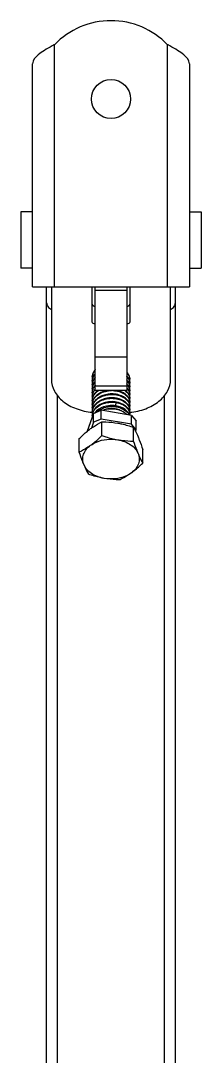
# Model space of a CAD drawing. Extents: x 4995099 to 5303443, y 4627657 to 4889583.
# Drawn here: x 5061615 to 5062203, y 4730275 to 4733656 of the extents above; entities that cross this region are included whole.
import ezdxf

# ---------------------------------------------------------------- set-up
doc = ezdxf.new("R2010")
doc.units = 0
doc.header["$LTSCALE"] = 1000
doc.header["$MEASUREMENT"] = 0
doc.layers.get('0').update_dxf_attribs({"color": 4, "linetype": 'CONTINUOUS'})

msp = doc.modelspace()

# ---------------------------------------------------------------- linework, layer by layer
for p, q in [((5061724.9, 4732787.2), (5061724.9, 4733577.9)), ((5062092.9, 4732787.2), (5062092.9, 4733577.9)), ((5061653.3, 4732787.2), (5061653.3, 4733515.3)), ((5062164.4, 4733515.3), (5062164.4, 4732787.2)), ((5061653.3, 4733032.6), (5061615, 4733032.6)), ((5061615, 4733032.6), (5061615, 4732848.6)), ((5062164.4, 4733032.6), (5062202.7, 4733032.6)), ((5062202.7, 4733032.6), (5062202.7, 4732848.6)), ((5061653.3, 4732848.6), (5061615, 4732848.6)), ((5062164.4, 4732848.6), (5062202.7, 4732848.6)), ((5061653.3, 4732787.2), (5062164.4, 4732787.2)), ((5061699.3, 4729574.3), (5061699.3, 4732787.2)), ((5061714.6, 4732787.2), (5061714.6, 4732485.2)), ((5061847.5, 4732673.1), (5061847.5, 4732787.2)), ((5061857.8, 4732448.6), (5061857.8, 4732787.2)), ((5061960, 4732787.2), (5061960, 4732448.6)), ((5061970.2, 4732787.2), (5061970.2, 4732673.1)), ((5062103.1, 4732485.2), (5062103.1, 4732787.2)), ((5062118.4, 4729574.3), (5062118.4, 4732787.2)), ((5061960, 4732774.8), (5061857.8, 4732774.8)), ((5061960, 4732558), (5061857.8, 4732558)), ((5061960, 4732463.5), (5061857.8, 4732463.5)), ((5061960, 4732448.6), (5061857.8, 4732448.6)), ((5061735.1, 4729725.4), (5061735.1, 4732431.7)), ((5061925.3, 4732409.6), (5061922.7, 4732399.1)), ((5062082.6, 4729725.4), (5062082.6, 4732431.7)), ((5061851.9, 4732374.2), (5061876.7, 4732384.8)), ((5061876.7, 4732355.8), (5061876.7, 4732384.8)), ((5061975.9, 4732367.4), (5061876.7, 4732384.8)), ((5061851.9, 4732374.2), (5061831.5, 4732315.6)), ((5061851.9, 4732345.3), (5061845.3, 4732326.2)), ((5061851.9, 4732345.3), (5061851.9, 4732374.2)), ((5061876.7, 4732355.8), (5061851.9, 4732345.3)), ((5061975.9, 4732338.5), (5061876.7, 4732355.8)), ((5061879.4, 4732301.8), (5061879.4, 4732346.7)), ((5061975.9, 4732338.5), (5061975.9, 4732367.4)), ((5061975.9, 4732367.4), (5061990.9, 4732349.9)), ((5061990.9, 4732321), (5061990.9, 4732349.9)), ((5061990.9, 4732321), (5061975.9, 4732338.5)), ((5061982.5, 4732283.8), (5061982.5, 4732328.6)), ((5061989, 4732315.8), (5061990.9, 4732321)), ((5061805.7, 4732247.7), (5061805.7, 4732292.5)), ((5062012, 4732211.6), (5062012, 4732256.5))]:
    msp.add_line(p, q)
msp.add_circle((5061908.9, 4733400.5), 63.9)
for centre, radius, start, end in [((5061908.9, 4733400.5), 255.5, 43.9455, 136.0545), ((5061915.9, 4733218.6), 406.9, 117.9978, 119.2622), ((5061901.8, 4733218.6), 406.9, 60.7378, 62.0022), ((5061893.1, 4732485.9), 47.3, 138.472, 140.2955), ((5061893.6, 4732484), 47.9, 138.4075, 138.7304), ((5061881.1, 4732490.6), 33.6, 177.3027, 179.992), ((5061881.4, 4732490.7), 33.9, 180.0173, 189.9275), ((5061881.1, 4732478), 33.6, 177.305, 180.0025), ((5061881.4, 4732478), 33.9, 180.0276, 189.8759), ((5061881.2, 4732490.6), 33.6, 174.7523, 177.3019), ((5061883.2, 4732491.8), 35.8, 161.5413, 164.0381), ((5061883.2, 4732479.2), 35.7, 161.5413, 164.0389), ((5061883.2, 4732466.5), 35.7, 161.5413, 164.0385), ((5061883.9, 4732490), 36.4, 159.3246, 161.5398), ((5061883.9, 4732477.4), 36.4, 159.3256, 161.5398), ((5061883.9, 4732464.7), 36.4, 159.3258, 161.5398), ((5061930.1, 4732466.4), 42.1, 41.1985, 44.5335), ((5061930.1, 4732453.7), 42.1, 41.2062, 44.5129), ((5061942, 4732484.3), 28.2, 348.9554, 359.9474), ((5061942.3, 4732484.3), 27.9, 359.9892, 3.2265), ((5061881.1, 4732465.3), 33.6, 177.3161, 179.989), ((5061881.4, 4732465.4), 33.9, 180.0138, 189.8367), ((5061881.1, 4732452.7), 33.6, 177.3023, 179.995), ((5061881.4, 4732452.7), 33.9, 180.0203, 189.9184), ((5061881.2, 4732452.7), 33.6, 174.7418, 177.3015), ((5061883.2, 4732453.9), 35.8, 161.5413, 164.0376), ((5061883.2, 4732441.2), 35.7, 161.5413, 164.0388), ((5061883.9, 4732452.1), 36.4, 159.3249, 161.5398), ((5061883.9, 4732439.4), 36.4, 159.3257, 161.5398), ((5061892.6, 4732421.6), 46.6, 138.4163, 142.3648), ((5061892.8, 4732435.6), 46.9, 138.3967, 141.6133), ((5061893.2, 4732433.7), 47.4, 138.4377, 140.031), ((5061926.5, 4732412), 47.3, 47.6925, 50.7716), ((5061929.2, 4732414.9), 43.3, 41.248, 47.7355), ((5061930.1, 4732441.1), 42.1, 41.1907, 44.5341), ((5061930.1, 4732428.4), 42.1, 41.2049, 44.5298), ((5061942, 4732471.7), 28.2, 349.0023, 359.951), ((5061942, 4732459), 28.2, 348.9469, 359.9595), ((5061942, 4732446.4), 28.2, 348.9984, 359.9503), ((5061942.3, 4732471.7), 27.9, 359.9925, 3.2106), ((5061942.3, 4732459), 27.9, 0.0016, 3.215), ((5061942.3, 4732446.4), 27.9, 359.9919, 3.2231), ((5061881.1, 4732440), 33.6, 177.308, 179.999), ((5061881.4, 4732440.1), 33.9, 180.024, 189.859), ((5061881.1, 4732427.4), 33.6, 177.3122, 179.992), ((5061881.4, 4732427.4), 33.9, 180.0173, 189.9253), ((5061881.1, 4732414.7), 33.6, 177.3041, 179.9996), ((5061881.4, 4732414.8), 33.8, 180.0245, 189.605), ((5061881.2, 4732427.4), 33.6, 174.7482, 177.3114), ((5061883.2, 4732428.6), 35.7, 161.5413, 164.0384), ((5061883.2, 4732415.9), 35.7, 161.5413, 164.0388), ((5061883.2, 4732403.3), 35.7, 161.881, 164.0359), ((5061883.9, 4732426.8), 36.4, 159.3252, 161.5398), ((5061883.9, 4732414.1), 36.4, 159.3251, 161.5398), ((5061883.4, 4732403.2), 36, 161.544, 161.883), ((5061883.9, 4732401.5), 36.4, 159.3259, 161.5398), ((5061911.7, 4732352.6), 72.6, 97.4815, 97.789), ((5061912.2, 4732369.9), 67.9, 78.9677, 81.0182), ((5061912.2, 4732356.9), 68.3, 80.0433, 80.9667), ((5061942, 4732433.7), 28.2, 348.9949, 359.9563), ((5061942, 4732421.1), 28.2, 348.938, 359.9563), ((5061942.3, 4732433.7), 27.9, 359.998, 3.2133), ((5061942.3, 4732421.1), 27.9, 359.9985, 3.2205), ((5061942.3, 4732408.4), 27.9, 359.9925, 3.2199), ((5061881.1, 4732402.1), 33.6, 177.3143, 179.9937), ((5061881.4, 4732402.1), 33.9, 180.0187, 189.8497), ((5061881.1, 4732389.5), 33.6, 177.307, 179.992), ((5061881.4, 4732389.5), 33.9, 180.0173, 189.9289), ((5061881.1, 4732376.8), 33.6, 177.3051, 180.0027), ((5061881.4, 4732376.8), 33.9, 180.0278, 189.8922), ((5061881.2, 4732389.4), 33.6, 174.7549, 177.3062), ((5061883.2, 4732365.3), 35.7, 161.541, 164.1702), ((5061883.2, 4732390.6), 35.7, 161.5413, 164.0382), ((5061883.2, 4732378), 35.7, 161.5413, 164.0389), ((5061883.9, 4732388.8), 36.4, 159.3246, 161.5398), ((5061883.9, 4732376.2), 36.4, 159.3254, 161.5398), ((5061884, 4732363.4), 36.6, 159.2606, 161.5798), ((5061912.2, 4732332), 67.9, 79.4958, 81.0948), ((5061912.1, 4732317.3), 82.3, 80.7387, 82.5614), ((5061912.3, 4732332.6), 67.2, 78.82, 79.4945), ((5061942, 4732408.4), 28.2, 349.0045, 359.951), ((5061942, 4732395.8), 28.2, 348.9821, 359.9616), ((5061942, 4732383.1), 28.2, 348.9355, 359.9501), ((5061942.3, 4732395.8), 27.9, 0.0034, 3.2144), ((5061942.3, 4732383.1), 27.9, 359.9923, 3.2257), ((5061881.3, 4732364), 33.8, 177.1433, 179.9919), ((5061881.3, 4732364), 33.8, 179.9935, 183.4685), ((5061881.3, 4732364), 33.8, 174.7806, 177.1426), ((5061942.3, 4732370.5), 27.9, 355.7888, 3.2155)]:
    msp.add_arc(centre, radius, start, end)
for points, knots in [([(5061717, 4733573.6), (5061708.6, 4733568.9), (5061692.8, 4733559.8), (5061669, 4733544), (5061653.3, 4733526.8), (5061653.3, 4733515.3)], [0, 0, 0, 0, 0.326101, 0.611119, 1, 1, 1, 1]), ([(5062164.4, 4733515.3), (5062164.4, 4733526.8), (5062148.7, 4733544), (5062124.9, 4733559.8), (5062109.1, 4733568.9), (5062100.7, 4733573.6)], [0, 0, 0, 0, 0.388881, 0.673899, 1, 1, 1, 1]), ([(5061699.3, 4732734.6), (5061699.3, 4732730.4), (5061702.7, 4732721.5), (5061710.2, 4732716), (5061714.5, 4732713.8)], [0, 0, 0, 0, 0.461863, 1, 1, 1, 1]), ([(5061847.5, 4732730.9), (5061847.5, 4732729), (5061850.6, 4732724.7), (5061855.2, 4732723.7), (5061857.8, 4732723.7)], [0, 0, 0, 0, 0.440239, 1, 1, 1, 1]), ([(5061960, 4732723.7), (5061962.5, 4732723.7), (5061967.2, 4732724.7), (5061970.2, 4732729), (5061970.2, 4732730.9)], [0, 0, 0, 0, 0.559761, 1, 1, 1, 1]), ([(5062103.2, 4732713.8), (5062107.5, 4732716), (5062115, 4732721.5), (5062118.4, 4732730.4), (5062118.4, 4732734.6)], [0, 0, 0, 0, 0.538137, 1, 1, 1, 1]), ([(5061857.8, 4732665.9), (5061855.2, 4732665.9), (5061850.6, 4732666.8), (5061847.5, 4732671.1), (5061847.5, 4732673.1)], [0, 0, 0, 0, 0.559761, 1, 1, 1, 1]), ([(5061970.2, 4732673.1), (5061970.2, 4732671.1), (5061967.2, 4732666.8), (5061962.5, 4732665.9), (5061960, 4732665.9)], [0, 0, 0, 0, 0.440239, 1, 1, 1, 1]), ([(5061856.7, 4732516.2), (5061855.9, 4732515.2), (5061852.8, 4732511.2), (5061850.5, 4732506.6), (5061849.3, 4732503.1)], [0, 0, 0, 0, 0.25881, 1, 1, 1, 1]), ([(5061849.8, 4732502.9), (5061850.2, 4732504), (5061852.2, 4732508.6), (5061855.1, 4732512.7), (5061857.6, 4732515.6)], [0, 0, 0, 0, 0.242679, 1, 1, 1, 1]), ([(5061714.6, 4732485.2), (5061714.6, 4732472.1), (5061722.3, 4732444.1), (5061752.4, 4732410.5), (5061795.9, 4732386.9), (5061829.8, 4732379.4), (5061847.6, 4732377.7)], [0, 0, 0, 0, 0.212085, 0.446759, 0.711828, 1, 1, 1, 1]), ([(5061857.7, 4732504.7), (5061856.7, 4732503.6), (5061853.3, 4732499.3), (5061850.6, 4732494.3), (5061849.3, 4732490.5)], [0, 0, 0, 0, 0.25985, 1, 1, 1, 1]), ([(5061857.7, 4732492), (5061856.8, 4732491), (5061853.3, 4732486.7), (5061850.6, 4732481.7), (5061849.3, 4732477.8)], [0, 0, 0, 0, 0.25988, 1, 1, 1, 1]), ([(5061857.7, 4732479.4), (5061856.8, 4732478.3), (5061853.3, 4732474), (5061850.6, 4732469), (5061849.3, 4732465.2)], [0, 0, 0, 0, 0.259876, 1, 1, 1, 1]), ([(5061849.8, 4732490.2), (5061850.2, 4732491.4), (5061852.2, 4732496), (5061855.2, 4732500.2), (5061857.7, 4732503.1)], [0, 0, 0, 0, 0.242549, 1, 1, 1, 1]), ([(5061849.8, 4732477.6), (5061850.2, 4732478.7), (5061852.2, 4732483.4), (5061855.2, 4732487.6), (5061857.7, 4732490.5)], [0, 0, 0, 0, 0.242552, 1, 1, 1, 1]), ([(5061849.8, 4732464.9), (5061850.2, 4732466.1), (5061852.3, 4732470.7), (5061855.2, 4732475), (5061857.7, 4732477.8)], [0, 0, 0, 0, 0.242544, 1, 1, 1, 1]), ([(5061970.2, 4732485.9), (5061970.2, 4732489.9), (5061968.3, 4732498.4), (5061963.2, 4732505.4), (5061960.1, 4732508.5)], [0, 0, 0, 0, 0.479607, 1, 1, 1, 1]), ([(5061960.1, 4732507), (5061963, 4732504), (5061967.8, 4732497.5), (5061969.9, 4732489.7), (5061970.1, 4732485.9)], [0, 0, 0, 0, 0.520009, 1, 1, 1, 1]), ([(5061960.1, 4732494.3), (5061963, 4732491.4), (5061967.8, 4732484.9), (5061969.9, 4732477), (5061970.1, 4732473.2)], [0, 0, 0, 0, 0.519993, 1, 1, 1, 1]), ([(5061960.1, 4732481.7), (5061963, 4732478.7), (5061967.8, 4732472.2), (5061969.9, 4732464.4), (5061970.1, 4732460.6)], [0, 0, 0, 0, 0.52002, 1, 1, 1, 1]), ([(5061970.2, 4732473.2), (5061970.2, 4732476.9), (5061968.6, 4732484.6), (5061964.4, 4732491.1), (5061961.8, 4732494.1)], [0, 0, 0, 0, 0.482588, 1, 1, 1, 1]), ([(5061970.2, 4732460.6), (5061970.2, 4732464.3), (5061968.6, 4732472), (5061964.4, 4732478.5), (5061961.8, 4732481.4)], [0, 0, 0, 0, 0.482583, 1, 1, 1, 1]), ([(5061969.5, 4732377.7), (5061987.3, 4732379.3), (5062021.4, 4732386.7), (5062065.1, 4732410.3), (5062095.4, 4732444), (5062103.1, 4732472), (5062103.1, 4732485.2)], [0, 0, 0, 0, 0.288185, 0.553327, 0.788006, 1, 1, 1, 1]), ([(5061856, 4732464.7), (5061855.3, 4732463.8), (5061852.5, 4732460), (5061850.4, 4732455.8), (5061849.3, 4732452.5)], [0, 0, 0, 0, 0.258068, 1, 1, 1, 1]), ([(5061857.7, 4732454.1), (5061856.8, 4732453), (5061853.3, 4732448.7), (5061850.6, 4732443.8), (5061849.3, 4732439.9)], [0, 0, 0, 0, 0.259878, 1, 1, 1, 1]), ([(5061895.4, 4732448.7), (5061890, 4732447.7), (5061879.6, 4732444.6), (5061865.9, 4732437), (5061855.3, 4732427), (5061850.7, 4732418.8), (5061849.3, 4732414.6)], [0, 0, 0, 0, 0.276521, 0.537648, 0.778453, 1, 1, 1, 1]), ([(5061865.5, 4732448.6), (5061861.8, 4732445.8), (5061855.1, 4732439.4), (5061850.7, 4732431.3), (5061849.3, 4732427.2)], [0, 0, 0, 0, 0.520421, 1, 1, 1, 1]), ([(5061849.8, 4732452.3), (5061850.2, 4732453.3), (5061852, 4732457.6), (5061854.6, 4732461.5), (5061856.9, 4732464.2)], [0, 0, 0, 0, 0.243219, 1, 1, 1, 1]), ([(5061849.8, 4732439.6), (5061850.1, 4732440.5), (5061851.7, 4732444.2), (5061853.8, 4732447.6), (5061855.7, 4732450)], [0, 0, 0, 0, 0.244171, 1, 1, 1, 1]), ([(5061849.8, 4732427), (5061851.4, 4732431.2), (5061856.5, 4732439.5), (5061863.7, 4732445.9), (5061867.8, 4732448.7)], [0, 0, 0, 0, 0.478395, 1, 1, 1, 1]), ([(5061849.8, 4732414.3), (5061851.7, 4732419.4), (5061858.1, 4732429.1), (5061872.6, 4732440), (5061890.8, 4732446.9), (5061904.1, 4732448.6), (5061910.8, 4732448.7)], [0, 0, 0, 0, 0.218898, 0.461373, 0.725247, 1, 1, 1, 1]), ([(5061914.5, 4732448.6), (5061921.7, 4732448.4), (5061935.4, 4732446.3), (5061953.3, 4732438.1), (5061966.1, 4732425.8), (5061969.9, 4732415.1), (5061970.1, 4732410)], [0, 0, 0, 0, 0.291873, 0.559175, 0.79302, 1, 1, 1, 1]), ([(5061961.8, 4732430.8), (5061959.9, 4732433.1), (5061950.3, 4732441.9), (5061937.6, 4732446.8), (5061927.8, 4732448.7)], [0, 0, 0, 0, 0.228177, 1, 1, 1, 1]), ([(5061954.4, 4732448.7), (5061958.8, 4732445.4), (5061966.4, 4732437.8), (5061969.9, 4732427.5), (5061970.1, 4732422.6)], [0, 0, 0, 0, 0.52908, 1, 1, 1, 1]), ([(5061960.1, 4732469), (5061963, 4732466.1), (5061967.8, 4732459.6), (5061969.9, 4732451.7), (5061970.1, 4732447.9)], [0, 0, 0, 0, 0.520002, 1, 1, 1, 1]), ([(5061960.1, 4732456.4), (5061963, 4732453.4), (5061967.8, 4732446.9), (5061969.9, 4732439.1), (5061970.1, 4732435.3)], [0, 0, 0, 0, 0.520001, 1, 1, 1, 1]), ([(5061970.2, 4732447.9), (5061970.2, 4732451.6), (5061968.6, 4732459.3), (5061964.4, 4732465.8), (5061961.8, 4732468.8)], [0, 0, 0, 0, 0.482587, 1, 1, 1, 1]), ([(5061970.2, 4732435.3), (5061970.2, 4732439), (5061968.6, 4732446.7), (5061964.4, 4732453.2), (5061961.8, 4732456.1)], [0, 0, 0, 0, 0.482586, 1, 1, 1, 1]), ([(5061970.2, 4732422.6), (5061970.2, 4732426.3), (5061968.6, 4732434), (5061964.4, 4732440.5), (5061961.8, 4732443.5)], [0, 0, 0, 0, 0.482585, 1, 1, 1, 1]), ([(5061961.8, 4732418.2), (5061955, 4732425.9), (5061939.9, 4732434.1), (5061918.1, 4732438), (5061900.1, 4732437.5), (5061882.8, 4732433.3), (5061867.7, 4732425.7), (5061855.9, 4732415.2), (5061850.8, 4732406.4), (5061849.3, 4732401.9)], [0, 0, 0, 0, 0.235001, 0.369196, 0.507414, 0.643709, 0.772807, 0.891505, 1, 1, 1, 1]), ([(5061961.8, 4732405.5), (5061955, 4732413.3), (5061939.9, 4732421.5), (5061918.1, 4732425.3), (5061900.1, 4732424.8), (5061882.8, 4732420.6), (5061867.7, 4732413.1), (5061855.9, 4732402.6), (5061850.8, 4732393.8), (5061849.3, 4732389.3)], [0, 0, 0, 0, 0.234995, 0.369193, 0.507415, 0.643708, 0.772808, 0.891506, 1, 1, 1, 1]), ([(5061925.7, 4732411.2), (5061917.7, 4732412.5), (5061901.3, 4732412.8), (5061878.3, 4732406.7), (5061859.5, 4732394.8), (5061851.4, 4732382.8), (5061849.3, 4732376.6)], [0, 0, 0, 0, 0.271171, 0.538307, 0.783282, 1, 1, 1, 1]), ([(5061849.8, 4732401.7), (5061851.8, 4732407.1), (5061858.9, 4732417.4), (5061874.8, 4732428.6), (5061894.5, 4732435.2), (5061915.9, 4732436.8), (5061936.4, 4732433.3), (5061953.8, 4732425), (5061966.2, 4732412.8), (5061969.9, 4732402.3), (5061970.1, 4732397.3)], [0, 0, 0, 0, 0.114222, 0.241564, 0.380183, 0.523375, 0.662466, 0.789658, 0.901085, 1, 1, 1, 1]), ([(5061849.8, 4732389), (5061851.8, 4732394.4), (5061858.9, 4732404.8), (5061874.8, 4732415.9), (5061894.5, 4732422.6), (5061915.9, 4732424.2), (5061936.4, 4732420.6), (5061953.8, 4732412.4), (5061966.2, 4732400.2), (5061969.9, 4732389.7), (5061970.1, 4732384.7)], [0, 0, 0, 0, 0.11422, 0.241557, 0.38018, 0.523371, 0.662464, 0.789655, 0.901082, 1, 1, 1, 1]), ([(5061849.8, 4732376.4), (5061852.1, 4732382.4), (5061860.4, 4732393.9), (5061878.9, 4732405.4), (5061901.5, 4732411.2), (5061917.5, 4732410.9), (5061925.3, 4732409.6)], [0, 0, 0, 0, 0.217951, 0.46337, 0.729831, 1, 1, 1, 1]), ([(5061926.7, 4732411), (5061924.1, 4732411.5), (5061913.6, 4732413.2), (5061902.7, 4732412.5), (5061894.9, 4732410.6)], [0, 0, 0, 0, 0.246468, 1, 1, 1, 1]), ([(5061922.8, 4732437), (5061920.6, 4732437.3), (5061911.8, 4732438.3), (5061902.7, 4732437.6), (5061896.2, 4732436.2)], [0, 0, 0, 0, 0.247797, 1, 1, 1, 1]), ([(5061922.9, 4732424.3), (5061921.2, 4732424.6), (5061914.3, 4732425.4), (5061907.4, 4732425.3), (5061902.2, 4732424.6)], [0, 0, 0, 0, 0.247252, 1, 1, 1, 1]), ([(5061925.3, 4732409.6), (5061931.3, 4732408.7), (5061942.6, 4732405.5), (5061957, 4732397.1), (5061967, 4732385.7), (5061969.9, 4732376.5), (5061970.1, 4732372)], [0, 0, 0, 0, 0.290521, 0.554658, 0.788516, 1, 1, 1, 1]), ([(5061961.8, 4732392.9), (5061959.8, 4732395.2), (5061949.6, 4732404.5), (5061936.1, 4732409.4), (5061925.7, 4732411.2)], [0, 0, 0, 0, 0.22749, 1, 1, 1, 1]), ([(5061970.2, 4732410), (5061970.2, 4732413.7), (5061968.6, 4732421.4), (5061964.4, 4732427.9), (5061961.8, 4732430.8)], [0, 0, 0, 0, 0.482588, 1, 1, 1, 1]), ([(5061970.2, 4732397.3), (5061970.2, 4732401), (5061968.6, 4732408.7), (5061964.4, 4732415.2), (5061961.8, 4732418.2)], [0, 0, 0, 0, 0.482586, 1, 1, 1, 1]), ([(5061922.7, 4732398.9), (5061910.1, 4732400.6), (5061885.1, 4732398.5), (5061863, 4732385.1), (5061855.9, 4732376)], [0, 0, 0, 0, 0.526254, 1, 1, 1, 1]), ([(5061861.3, 4732378.4), (5061868.7, 4732385.3), (5061883.3, 4732392.8), (5061904.1, 4732396.8), (5061920.6, 4732396.8), (5061936.2, 4732393.7), (5061953.5, 4732386.5), (5061964.1, 4732376.6), (5061967.6, 4732368.9)], [0, 0, 0, 0, 0.255096, 0.39268, 0.530602, 0.663916, 0.788307, 1, 1, 1, 1]), ([(5061942.6, 4732382.3), (5061938.2, 4732384.6), (5061918.7, 4732391.8), (5061896.1, 4732390.1), (5061881.5, 4732384)], [0, 0, 0, 0, 0.239303, 1, 1, 1, 1]), ([(5061960.3, 4732370.2), (5061951.4, 4732379.5), (5061931.4, 4732387.9), (5061904.2, 4732389), (5061889.8, 4732386.1), (5061883, 4732383.7)], [0, 0, 0, 0, 0.470214, 0.736055, 1, 1, 1, 1]), ([(5061922.7, 4732399.1), (5061920.5, 4732399.4), (5061911.4, 4732400.4), (5061902.1, 4732399.6), (5061895.3, 4732398.1)], [0, 0, 0, 0, 0.247915, 1, 1, 1, 1]), ([(5061961.8, 4732380.2), (5061959.7, 4732382.6), (5061949.5, 4732391.9), (5061935.8, 4732396.9), (5061925.3, 4732398.6)], [0, 0, 0, 0, 0.227377, 1, 1, 1, 1]), ([(5061970.2, 4732384.7), (5061970.2, 4732388.4), (5061968.6, 4732396.1), (5061964.4, 4732402.6), (5061961.8, 4732405.5)], [0, 0, 0, 0, 0.482586, 1, 1, 1, 1]), ([(5061970.2, 4732372.1), (5061970.2, 4732375.7), (5061968.6, 4732383.4), (5061964.4, 4732389.9), (5061961.8, 4732392.9)], [0, 0, 0, 0, 0.482589, 1, 1, 1, 1]), ([(5061968.6, 4732368.7), (5061968.3, 4732369.8), (5061966.6, 4732373.9), (5061964, 4732377.7), (5061961.8, 4732380.2)], [0, 0, 0, 0, 0.241445, 1, 1, 1, 1]), ([(5061842.6, 4732324.3), (5061845.6, 4732326.5), (5061857.4, 4732334.8), (5061869.9, 4732342), (5061879.4, 4732346.7)], [0, 0, 0, 0, 0.263099, 1, 1, 1, 1]), ([(5061879.4, 4732346.7), (5061883.6, 4732346.6), (5061900.9, 4732346.3), (5061918.1, 4732344.6), (5061930.9, 4732342.3)], [0, 0, 0, 0, 0.246121, 1, 1, 1, 1]), ([(5061930.9, 4732342.3), (5061935.3, 4732341.6), (5061952.8, 4732338.1), (5061969.9, 4732333), (5061982.5, 4732328.6)], [0, 0, 0, 0, 0.248499, 1, 1, 1, 1]), ([(5061805.7, 4732292.5), (5061808.7, 4732295.5), (5061820.5, 4732306.6), (5061832.9, 4732317.2), (5061842.6, 4732324.3)], [0, 0, 0, 0, 0.257895, 1, 1, 1, 1]), ([(5061982.5, 4732328.6), (5061983.8, 4732326.3), (5061989.1, 4732316.1), (5061993.9, 4732305.5), (5061997.2, 4732297.2)], [0, 0, 0, 0, 0.226572, 1, 1, 1, 1]), ([(5061842.6, 4732270.1), (5061845.7, 4732272.4), (5061858.6, 4732282.3), (5061870.6, 4732293.3), (5061879.4, 4732301.8)], [0, 0, 0, 0, 0.240981, 1, 1, 1, 1]), ([(5061842.6, 4732270.1), (5061848.3, 4732274.3), (5061875.2, 4732289.2), (5061908, 4732292.2), (5061930.9, 4732288.1)], [0, 0, 0, 0, 0.235366, 1, 1, 1, 1]), ([(5061879.4, 4732301.8), (5061883.6, 4732300.4), (5061900.5, 4732294.8), (5061917.8, 4732290.4), (5061930.9, 4732288.1)], [0, 0, 0, 0, 0.251163, 1, 1, 1, 1]), ([(5061930.9, 4732288.1), (5061938.6, 4732286.8), (5061953.2, 4732282.8), (5061972.6, 4732272.9), (5061987.9, 4732259.7), (5061994.9, 4732248.7), (5061997.2, 4732243)], [0, 0, 0, 0, 0.27851, 0.540172, 0.780428, 1, 1, 1, 1]), ([(5061930.9, 4732288.1), (5061935.3, 4732287.4), (5061952.3, 4732284.8), (5061969.6, 4732283.9), (5061982.5, 4732283.8)], [0, 0, 0, 0, 0.254083, 1, 1, 1, 1]), ([(5061997.2, 4732243), (5061996, 4732246.2), (5061990.7, 4732259.6), (5061986, 4732273.3), (5061982.5, 4732283.8)], [0, 0, 0, 0, 0.233658, 1, 1, 1, 1]), ([(5061997.2, 4732297.2), (5061998.5, 4732294.1), (5062003.8, 4732280.7), (5062008.5, 4732267), (5062012, 4732256.5)], [0, 0, 0, 0, 0.233658, 1, 1, 1, 1]), ([(5061842.6, 4732270.1), (5061839.5, 4732267.8), (5061827.7, 4732259.6), (5061815.2, 4732252.4), (5061805.7, 4732247.7)], [0, 0, 0, 0, 0.263099, 1, 1, 1, 1]), ([(5061820.5, 4732206.9), (5061819.2, 4732210.1), (5061813.9, 4732223.5), (5061809.2, 4732237.2), (5061805.7, 4732247.7)], [0, 0, 0, 0, 0.233658, 1, 1, 1, 1]), ([(5061820.5, 4732206.9), (5061818.3, 4732212.2), (5061815.8, 4732223.7), (5061818.7, 4732241.3), (5061827.9, 4732257.5), (5061837.3, 4732266.2), (5061842.6, 4732270.1)], [0, 0, 0, 0, 0.238229, 0.47528, 0.726056, 1, 1, 1, 1]), ([(5061997.2, 4732243), (5061999.4, 4732237.7), (5062002, 4732226.3), (5061999.1, 4732208.7), (5061989.8, 4732192.5), (5061980.5, 4732183.8), (5061975.2, 4732179.9)], [0, 0, 0, 0, 0.238229, 0.47528, 0.726056, 1, 1, 1, 1]), ([(5061997.2, 4732243), (5061998.4, 4732240.1), (5062002.9, 4732229.4), (5062008, 4732219), (5062012, 4732211.6)], [0, 0, 0, 0, 0.275005, 1, 1, 1, 1]), ([(5061820.5, 4732206.9), (5061821.7, 4732204), (5061826.2, 4732193.3), (5061831.2, 4732182.9), (5061835.2, 4732175.5)], [0, 0, 0, 0, 0.275005, 1, 1, 1, 1]), ([(5061886.8, 4732161.8), (5061879.2, 4732163.2), (5061864.6, 4732167.1), (5061845.1, 4732177.1), (5061829.8, 4732190.3), (5061822.8, 4732201.3), (5061820.5, 4732206.9)], [0, 0, 0, 0, 0.27851, 0.540172, 0.780428, 1, 1, 1, 1]), ([(5061975.2, 4732179.9), (5061978.3, 4732182.2), (5061991.2, 4732192.1), (5062003.2, 4732203.1), (5062012, 4732211.6)], [0, 0, 0, 0, 0.240981, 1, 1, 1, 1]), ([(5061886.8, 4732161.8), (5061882.4, 4732162.6), (5061865, 4732166.1), (5061847.9, 4732171.2), (5061835.2, 4732175.5)], [0, 0, 0, 0, 0.248499, 1, 1, 1, 1]), ([(5061975.2, 4732179.9), (5061969.4, 4732175.6), (5061942.5, 4732160.8), (5061909.8, 4732157.8), (5061886.8, 4732161.8)], [0, 0, 0, 0, 0.235366, 1, 1, 1, 1]), ([(5061975.2, 4732179.9), (5061972.1, 4732177.6), (5061960.3, 4732169.4), (5061947.8, 4732162.2), (5061938.3, 4732157.5)], [0, 0, 0, 0, 0.263099, 1, 1, 1, 1]), ([(5061938.3, 4732157.5), (5061934.1, 4732157.5), (5061916.8, 4732157.9), (5061899.6, 4732159.6), (5061886.8, 4732161.8)], [0, 0, 0, 0, 0.246121, 1, 1, 1, 1])]:
    msp.add_open_spline(points, degree=3, knots=knots)
for points in [[(5061848.9, 4732501.6), (5061848, 4732498.6), (5061847.5, 4732495.4), (5061847.5, 4732492.2)], [(5061848.9, 4732489), (5061848, 4732485.9), (5061847.5, 4732482.7), (5061847.5, 4732479.6)], [(5061847.6, 4732479.6), (5061847.7, 4732482.7), (5061848.3, 4732485.9), (5061849.3, 4732488.9)], [(5061847.7, 4732493.7), (5061847.9, 4732496.4), (5061848.5, 4732499), (5061849.3, 4732501.5)], [(5061848.9, 4732476.3), (5061848, 4732473.3), (5061847.5, 4732470.1), (5061847.5, 4732466.9)], [(5061848.9, 4732463.7), (5061848, 4732460.6), (5061847.5, 4732457.4), (5061847.5, 4732454.3)], [(5061848.9, 4732451), (5061848, 4732448), (5061847.5, 4732444.8), (5061847.5, 4732441.6)], [(5061847.6, 4732466.9), (5061847.7, 4732470.1), (5061848.3, 4732473.2), (5061849.3, 4732476.2)], [(5061847.6, 4732441.6), (5061847.7, 4732444.8), (5061848.3, 4732447.9), (5061849.3, 4732450.9)], [(5061847.7, 4732455.8), (5061847.9, 4732458.4), (5061848.5, 4732461.1), (5061849.3, 4732463.6)], [(5061848.9, 4732438.4), (5061848, 4732435.3), (5061847.5, 4732432.1), (5061847.5, 4732429)], [(5061848.9, 4732425.7), (5061848, 4732422.7), (5061847.5, 4732419.5), (5061847.5, 4732416.3)], [(5061848.9, 4732413.1), (5061848, 4732410), (5061847.5, 4732406.8), (5061847.5, 4732403.7)], [(5061847.6, 4732416.3), (5061847.7, 4732419.5), (5061848.3, 4732422.6), (5061849.3, 4732425.6)], [(5061847.6, 4732403.7), (5061847.7, 4732406.8), (5061848.3, 4732410), (5061849.3, 4732413)], [(5061847.7, 4732430.5), (5061847.9, 4732433.1), (5061848.5, 4732435.8), (5061849.3, 4732438.3)], [(5061848.9, 4732400.4), (5061848, 4732397.4), (5061847.5, 4732394.2), (5061847.5, 4732391)], [(5061848.9, 4732387.8), (5061848, 4732384.7), (5061847.5, 4732381.6), (5061847.5, 4732378.4)], [(5061847.6, 4732378.4), (5061847.7, 4732381.5), (5061848.3, 4732384.7), (5061849.3, 4732387.7)], [(5061847.7, 4732392.5), (5061847.9, 4732395.2), (5061848.5, 4732397.8), (5061849.3, 4732400.4)], [(5061848.8, 4732375.1), (5061848, 4732372), (5061847.5, 4732368.9), (5061847.5, 4732365.7)], [(5061847.7, 4732367.1), (5061847.9, 4732369.8), (5061848.5, 4732372.4), (5061849.3, 4732375)]]:
    msp.add_open_spline(points, degree=3)

doc.saveas('drawing.dxf')
